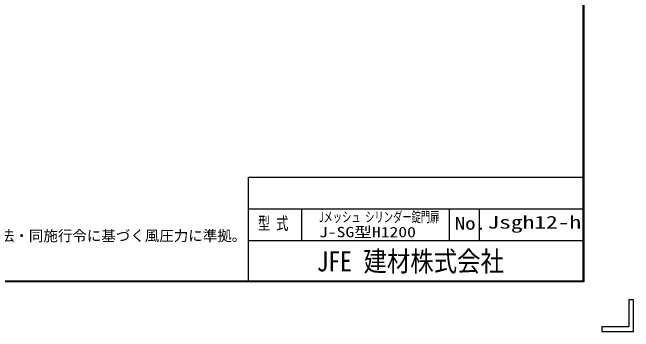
# Model space of a CAD drawing. Units: millimetres, scale not verified. Extents: x -4425 to 4425, y -3150 to 3150.
# Drawn here: x 1613 to 4425, y -3150 to -1705 of the extents above; entities that cross this region are included whole.
import ezdxf
from ezdxf.enums import TextEntityAlignment as Align

# ---------------------------------------------------------------- set-up
doc = ezdxf.new("R2010")
doc.units = ezdxf.units.MM
doc.header["$LTSCALE"] = 20
doc.layers.add('0-0_WAKU', color=7, linetype='Continuous', lineweight=25)
doc.layers.add('1-6_D-TTL-TXT', color=2, linetype='Continuous', lineweight=25)
doc.styles.add('ＭＳ ゴシック', font='')
doc.styles.get('ＭＳ ゴシック').set_extended_font_data('MS Gothic')

msp = doc.modelspace()

# ---------------------------------------------------------------- linework, layer by layer
at = {"layer": '0-0_WAKU'}
for p, q in [((2681.8, -2450.93), (4196.25, -2450.93)), ((2681.8, -2921), (2681.8, -2450.93)), ((2681.8, -2594.18), (4196.25, -2594.18)), ((2923.98, -2737.43), (2923.98, -2594.18)), ((3591.44, -2737.43), (3591.44, -2594.18)), ((3727.53, -2737.43), (3727.53, -2594.18)), ((2681.8, -2737.43), (4196.25, -2737.43)), ((4403.76, -3006.75), (4403.76, -3128.51)), ((4282, -3150), (4425.25, -3150))]:
    msp.add_line(p, q, dxfattribs=at)
msp.add_lwpolyline([(-4049.75, 2925), (4200.25, 2925), (4200.25, -2925), (-4049.75, -2925)], close=True, dxfattribs=at)
for points in [[(4198.25, 2923), (4198.25, -2923), (-4047.75, -2923)], [(4196.25, 2921), (4196.25, -2921), (-4045.75, -2921)], [(4425.25, -3150), (4425.25, -3006.75), (4403.76, -3006.75)], [(4403.76, -3128.51), (4282, -3128.51), (4282, -3150)]]:
    msp.add_lwpolyline(points, dxfattribs=at)

# ---------------------------------------------------------------- texts
at = {"layer": '0-0_WAKU', "style": 'ＭＳ ゴシック'}
for s, height, width, p in [('Jメッシュ シリンダー錠門扉', 46.18, 0.65, (3001, -2668.11)), ('型 式', 57.73, 0.7, (2724.55, -2706.02)), ('No.', 57.73, 1.2, (3615.79, -2706.02)), ('Jsgh12-h', 57.73, 1.35, (3763.7, -2700.99)), ('J-SG型H1200', 46.9, 1.25, (3001, -2736.94)), ('JFE 建材株式会社', 91.4, 0.85, (2990.88, -2904.86))]:
    msp.add_text(s, height=height, dxfattribs=dict(at, width=width)).set_placement(p, align=Align.BOTTOM_LEFT)
at = {"layer": '1-6_D-TTL-TXT', "color": 7, "style": 'ＭＳ ゴシック'}
msp.add_text('（設計条件）風荷重：昭和57年改正 建築基準法・同施行令に基づく風圧力に準拠。', height=48.11, dxfattribs=at).set_placement((211.2, -2754.6), align=Align.BOTTOM_LEFT)

doc.saveas('drawing.dxf')
